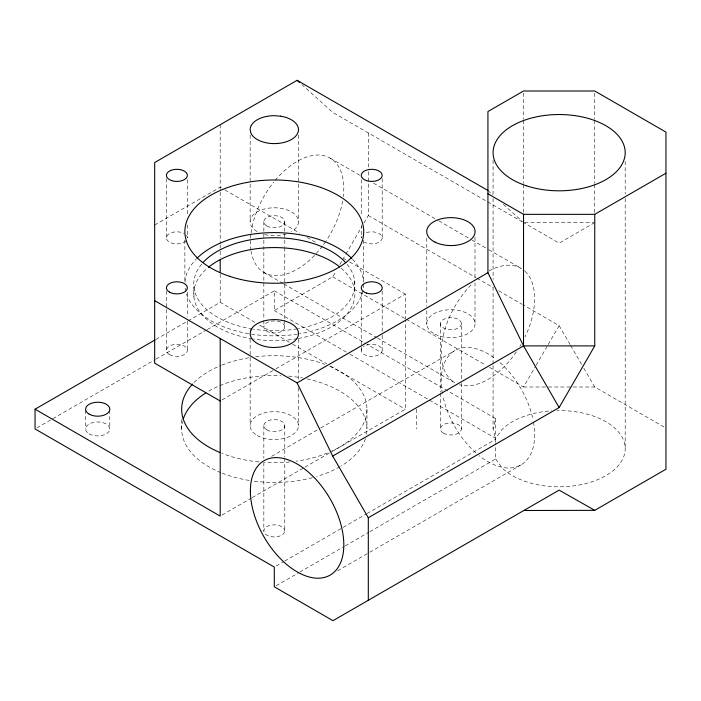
<?xml version="1.0" encoding="UTF-8"?>
<svg xmlns="http://www.w3.org/2000/svg" width="701" height="701" viewBox="0 0 701 701"><rect width="100%" height="100%" fill="white"/><g stroke="black" fill="none" stroke-linecap="round" stroke-linejoin="round"><path stroke-width="0.53" stroke-dasharray="3.5 2.63" d="M495.66 442.392L495.66 439.282L493.075 428.942L495.66 418.602L367.009 344.331M207.163 329.575L274.31 290.81L274.31 310.543L332.695 276.834L335.981 271.164M339.819 264.566L342.009 260.79M342.561 259.843L345.295 255.129M345.847 254.183L361.725 226.817M363.924 223.041L368.305 215.487L368.305 170.956M489.526 367.377L523.533 387.005L535.582 366.246M536.134 365.3L547.639 345.488M548.182 344.541L559.135 325.667L523.235 304.944M429.441 400.113L495.66 438.335L501.925 429.608A66.06 38.143 0 0 1 551.591 410.786M154.676 225.03L220.193 187.202L223.969 189.384M155.955 339.407L187.132 321.409M188.07 320.856L220.193 302.315L255.988 322.986M36.943 427.847L155.149 359.604M156.095 359.052L206.217 330.118M222.077 399.894L274.976 369.357M275.922 368.805L405.327 294.096L405.327 319.069M594.746 222.559L559.135 243.116L523.235 222.392M271.62 456.333L319.805 428.513M320.751 427.969L454.896 350.518M222.077 515.007L251.273 498.148M252.22 497.605L304.024 467.698M304.97 467.155L331.345 451.926M332.283 451.383L405.327 409.209L405.327 320.155M276.203 565.987L283.765 561.615M284.711 561.072L366.062 514.096M367.009 513.553L495.66 439.282M276.203 585.721L298.906 572.612M299.853 572.06L344.305 546.394M345.251 545.851L368.901 532.199M369.848 531.647L495.66 459.015L495.66 443.435M337.68 570.754L368.857 552.756M369.804 552.204L520.966 464.938M524.611 222.559L593.659 222.559M523.533 387.005L547.271 387.005M548.348 387.005L572.086 387.005M573.164 387.005L594.746 387.005L665.95 428.118M522.587 222.015L332.695 112.379L301.947 84.69M330.127 158.119L360.358 175.565M373.58 183.206L437.827 220.298M438.773 220.841L470.888 239.383M471.834 239.935L487.896 249.205M488.842 249.749L520.966 268.29M368.305 215.487L476.005 277.675M476.943 278.218L493.005 287.489M498.674 290.766L522.298 304.4M224.916 189.936L299.537 233.012M307.091 237.376L317.483 243.378M343.928 258.643L345.821 259.738M349.597 261.92L405.327 294.096M332.695 276.834L405.441 318.832M406.387 319.376L485.749 365.195M264.067 272.54L282.959 283.449M283.905 283.993L376.49 337.444M377.436 337.987L454.896 382.711A66.06 38.143 -60 0 1 472.737 283.274M274.31 290.81L366.062 343.788M274.31 310.543L346.198 352.051M349.983 354.233L428.495 399.561M259.756 325.159L291.782 343.648M292.72 344.191L326.631 363.775M330.399 365.948L405.327 409.209M487.931 190.497L492.785 194.869M503.309 204.341L521.912 221.104M495.66 459.015L501.925 467.742A66.06 38.143 0 0 0 582.4 484.373A66.06 38.143 0 0 0 623.934 441.244A66.06 38.143 0 0 0 556.997 410.558M559.135 325.667L570.097 344.541M570.64 345.488L581.593 364.362M583.784 368.139L594.746 387.005M625.196 161.405L625.196 194.177M625.196 198.541L625.196 448.675M594.746 93.18L594.746 119.275M594.746 120.362L594.746 183.417M594.746 184.503L594.746 212.771M523.533 93.18L523.533 119.275M523.533 120.362L523.533 183.417M523.533 184.503L523.533 212.771M495.66 418.602L495.66 438.335M493.075 160.31L493.075 194.168M493.075 198.532L493.075 279.34M493.075 286.981L493.075 364.511M493.075 365.607L493.075 428.942M475.006 237.113L475.006 278.279M475.006 282.617L475.006 322.697M461.372 323.696A10.471 6.046 0 0 1 445.67 328.935A10.471 6.046 0 0 1 445.67 318.456A10.471 6.046 0 0 1 461.372 323.696L461.372 379.031M461.372 383.368L461.372 428.942M440.43 323.696L440.43 392.052M440.43 393.138L440.43 428.942M426.795 238.016L426.795 306.276M426.795 310.604L426.795 324.694M416.727 409.209L416.727 428.942M382.194 178.597L382.194 237.858M382.194 291.073L382.194 334.175M382.194 335.253L382.194 350.334M368.305 132.936L368.305 169.87M366.956 409.209L366.956 428.942M363.731 240.198L363.731 282.082M361.243 179.675L361.243 216.302M361.243 224.925L361.243 237.858A10.471 6.046 0 0 1 361.602 236.29M361.243 292.151L361.243 346.022M361.243 347.1L361.243 350.334M354.68 281.048L354.68 290.915M298.477 135.065L298.477 221.735M298.477 338.977L298.477 380.144M298.477 387.732L298.477 425.647M284.781 221.735L284.781 246.691M284.781 247.777L284.781 319.393M284.781 320.48L284.781 326.981A10.471 6.046 0 0 1 269.07 332.221A10.471 6.046 0 0 1 269.07 321.75A10.471 6.046 0 0 1 284.781 326.981M284.781 425.647L284.781 457.113M284.781 458.2L284.781 530.902A10.471 6.046 0 0 1 269.07 536.134A10.471 6.046 0 0 1 269.07 525.662A10.471 6.046 0 0 1 284.781 530.902M263.839 221.735L263.839 319.393M263.839 320.48L263.839 326.981M263.839 425.647L263.839 458.2M263.839 462.546L263.839 530.902M250.143 135.065L250.143 221.735M250.143 338.977L250.143 356.31M250.143 357.396L250.143 425.647M220.193 124.717L220.193 243.676M220.193 244.763L220.193 250.196M220.193 251.273L220.193 257.793M220.193 274.082L220.193 302.315M193.932 287.41L193.932 297.277M187.369 179.675L187.369 216.302M187.369 224.925L187.369 237.858A10.471 6.046 0 0 0 185.967 234.835M187.369 292.151L187.369 316.931M187.369 321.242L187.369 350.334M184.88 240.198L184.88 282.082M181.664 419.592L181.664 428.942M166.426 178.597L166.426 237.858M166.426 291.073L166.426 308.317M166.426 309.395L166.426 350.334M109.794 410.243L109.794 428.942M85.627 410.243L85.627 428.942M275.151 180.376A66.06 38.143 -60 0 1 324.072 155.718A66.06 38.143 -60 0 1 343.28 196.701M342.631 201.047A66.06 38.143 -60 0 1 326.14 240.802M325.527 241.705A66.06 38.143 -60 0 1 323.038 245.21M322.399 246.06A66.06 38.143 -60 0 1 251.089 251.265M250.923 250.196A66.06 38.143 -60 0 1 250.459 239.243M250.511 238.2A66.06 38.143 -60 0 1 250.905 233.95M251.046 232.863A66.06 38.143 -60 0 1 273.74 182.102M488.939 270.998A66.06 38.143 -60 0 1 524.225 270.595M524.988 271.269A66.06 38.143 -60 0 1 524.988 336.944M520.966 344.577A66.06 38.143 -60 0 1 519.87 346.425M516.365 351.876A66.06 38.143 -60 0 1 459.497 384.718M533.47 422.002A66.06 38.143 60 0 1 479.239 455.703M475.839 452.846A66.06 38.143 60 0 1 442.813 395.636M442.392 393.454A66.06 38.143 60 0 1 495.765 359.078M500.023 362.61A66.06 38.143 60 0 1 533.049 419.82M329.733 366.351A92.646 53.486 0 0 1 365.081 419.917A92.646 53.486 0 0 1 296.173 461.188M289.688 461.959A92.646 53.486 0 0 1 264.417 462.388M258.923 461.959A92.646 53.486 0 0 1 221.849 453.302M194.072 382.466A92.646 53.486 0 0 1 220.85 365.519M221.849 365.116A92.646 53.486 0 0 1 250.327 357.545M255.663 356.809A92.646 53.486 0 0 1 324.747 364.336M307.064 378.908A92.646 53.486 0 0 1 366.483 434.313M365.431 438.598A92.646 53.486 0 0 1 340.809 466.183M339.819 466.761A92.646 53.486 0 0 1 316.598 476.531M312.427 477.696A92.646 53.486 0 0 1 253.517 481.07M249.223 480.43A92.646 53.486 0 0 1 221.849 473.035M220.85 472.632A92.646 53.486 0 0 1 182.584 421.424M208.793 391.123A92.646 53.486 0 0 1 218.878 386.085M219.86 385.664A92.646 53.486 0 0 1 280.891 375.587M288.593 376.095A92.646 53.486 0 0 1 302.692 378.023M257.214 231.602A24.167 13.95 0 0 1 257.214 211.868A24.167 13.95 0 0 1 291.397 211.868A24.167 13.95 0 0 1 291.397 231.602M286.394 233.827A24.167 13.95 0 0 1 262.227 233.827M341.159 268.141A80.562 46.511 0 0 1 298.337 338.487M297.277 338.679A80.562 46.511 0 0 1 253.438 339.021M252.369 338.846A80.562 46.511 0 0 1 207.584 268.027M347.118 264.321A80.562 46.511 0 0 1 298.337 328.62M297.277 328.813A80.562 46.511 0 0 1 253.438 329.155M252.369 328.979A80.562 46.511 0 0 1 201.949 263.778M363.731 284.229A89.421 51.629 0 0 1 363.284 289.408M363.083 290.451A89.421 51.629 0 0 1 299.581 333.755M297.452 334.097A89.421 51.629 0 0 1 186.045 292.519M185.774 291.485A89.421 51.629 0 0 1 184.959 286.288M184.959 282.161A89.421 51.629 0 0 1 196.052 259.247M352.568 259.247A89.421 51.629 0 0 1 363.661 282.161M185.967 240.881A10.471 6.046 0 0 1 170.886 242.809A10.471 6.046 0 0 1 168.871 233.968A10.471 6.046 0 0 1 184.302 233.582M366.483 345.102A10.471 6.046 0 0 1 382.15 349.808A10.471 6.046 0 0 1 368.139 356.02A10.471 6.046 0 0 1 364.318 346.057M366.483 232.618A10.471 6.046 0 0 1 380.301 234.388A10.471 6.046 0 0 1 378.452 242.485A10.471 6.046 0 0 1 364.318 242.125M89.167 433.875A12.083 6.975 0 0 0 109.382 430.747A12.083 6.975 0 0 0 94.582 422.204A12.083 6.975 0 0 0 89.167 433.875M443.496 433.218A10.471 6.046 0 0 0 461.021 430.51A10.471 6.046 0 0 0 448.193 423.097A10.471 6.046 0 0 0 443.496 433.218M266.906 226.011A10.471 6.046 0 0 0 284.422 223.304A10.471 6.046 0 0 0 271.594 215.899A10.471 6.046 0 0 0 266.906 226.011M266.906 429.923A10.471 6.046 0 0 0 284.422 427.216A10.471 6.046 0 0 0 271.594 419.811A10.471 6.046 0 0 0 266.906 429.923M257.214 435.514A24.167 13.95 0 0 0 297.653 429.266A24.167 13.95 0 0 0 268.054 412.17A24.167 13.95 0 0 0 257.214 435.514M435.076 334.237A24.167 13.95 0 0 0 474.638 326.333A24.167 13.95 0 0 0 442.997 310.508A24.167 13.95 0 0 0 435.076 334.237M169.493 354.61A10.471 6.046 0 0 0 187.009 351.902A10.471 6.046 0 0 0 174.181 344.498A10.471 6.046 0 0 0 169.493 354.61"/><path stroke-width="1.05" d="M368.305 600.293L368.305 517.741L559.135 407.561L594.746 345.891L594.746 214.34L665.95 173.226M487.931 190.497L297.093 80.317L154.676 162.536L154.676 363.162L220.193 400.981M559.135 407.561L523.533 345.891L487.931 272.715L487.931 111.555L523.533 90.999L594.746 90.999L665.95 132.112L665.95 469.232L594.746 510.346L559.135 490.113L332.984 620.683L274.31 586.807L274.31 567.074L35.05 428.942L35.05 409.209L155.017 339.95M154.676 300.668L297.093 382.895L487.931 272.715M368.305 517.741L332.695 456.071L523.533 345.891L594.746 345.891M523.822 510.503L594.746 510.346M487.931 193.783L523.533 214.34L594.746 214.34M35.05 409.209L220.193 516.094L220.193 338.495M297.093 80.317L299.52 82.499M297.093 382.895L332.695 456.071M523.533 214.34L523.533 345.891M220.193 259.966L220.193 271.909M219.86 452.487A92.646 53.486 0 0 1 192.521 384.087M183.18 419.286A92.646 53.486 0 0 1 205.857 392.893M203.22 262.34A80.562 46.511 0 0 1 274.704 237.718A80.562 46.511 0 0 1 345.768 262.752M208.39 267.353A80.562 46.511 0 0 1 339.67 266.897M196.867 258.415A89.421 51.629 0 0 1 351.753 258.415M250.967 329.952L250.143 333.562A24.167 13.95 0 0 0 274.31 347.512L280.566 347.039A24.167 13.95 0 0 0 291.397 323.696A24.167 13.95 0 0 0 250.967 329.952M280.566 116.173L274.31 115.691A24.167 13.95 0 0 0 250.143 129.65L250.967 133.26A24.167 13.95 0 0 0 291.397 139.517A24.167 13.95 0 0 0 280.566 116.173M526.109 185.704A66.06 38.143 0 0 0 625.196 152.669A66.06 38.143 0 0 0 526.109 119.643A66.06 38.143 0 0 0 526.109 185.704M250.38 490.937A66.06 38.143 60 0 0 320.453 578.106A66.06 38.143 60 0 0 320.453 484.68A66.06 38.143 60 0 0 250.38 490.937M89.167 414.142A12.083 6.975 0 0 0 109.382 411.014A12.083 6.975 0 0 0 94.582 402.47A12.083 6.975 0 0 0 89.167 414.142M435.076 242.152A24.167 13.95 0 0 0 474.638 234.248A24.167 13.95 0 0 0 442.997 218.414A24.167 13.95 0 0 0 435.076 242.152M229.595 276.317A89.421 51.629 0 0 0 363.731 231.602A89.421 51.629 0 0 0 229.595 186.895A89.421 51.629 0 0 0 229.595 276.317M171.657 180.604A10.471 6.046 0 0 0 187.369 175.364A10.471 6.046 0 0 0 171.657 170.124A10.471 6.046 0 0 0 171.657 180.604M366.483 180.604A10.471 6.046 0 0 0 382.194 175.364A10.471 6.046 0 0 0 366.483 170.124A10.471 6.046 0 0 0 366.483 180.604M366.483 293.079A10.471 6.046 0 0 0 382.194 287.848A10.471 6.046 0 0 0 366.483 282.608A10.471 6.046 0 0 0 366.483 293.079M169.493 292.124A10.471 6.046 0 0 0 187.009 289.408A10.471 6.046 0 0 0 174.181 282.004A10.471 6.046 0 0 0 169.493 292.124"/></g></svg>
